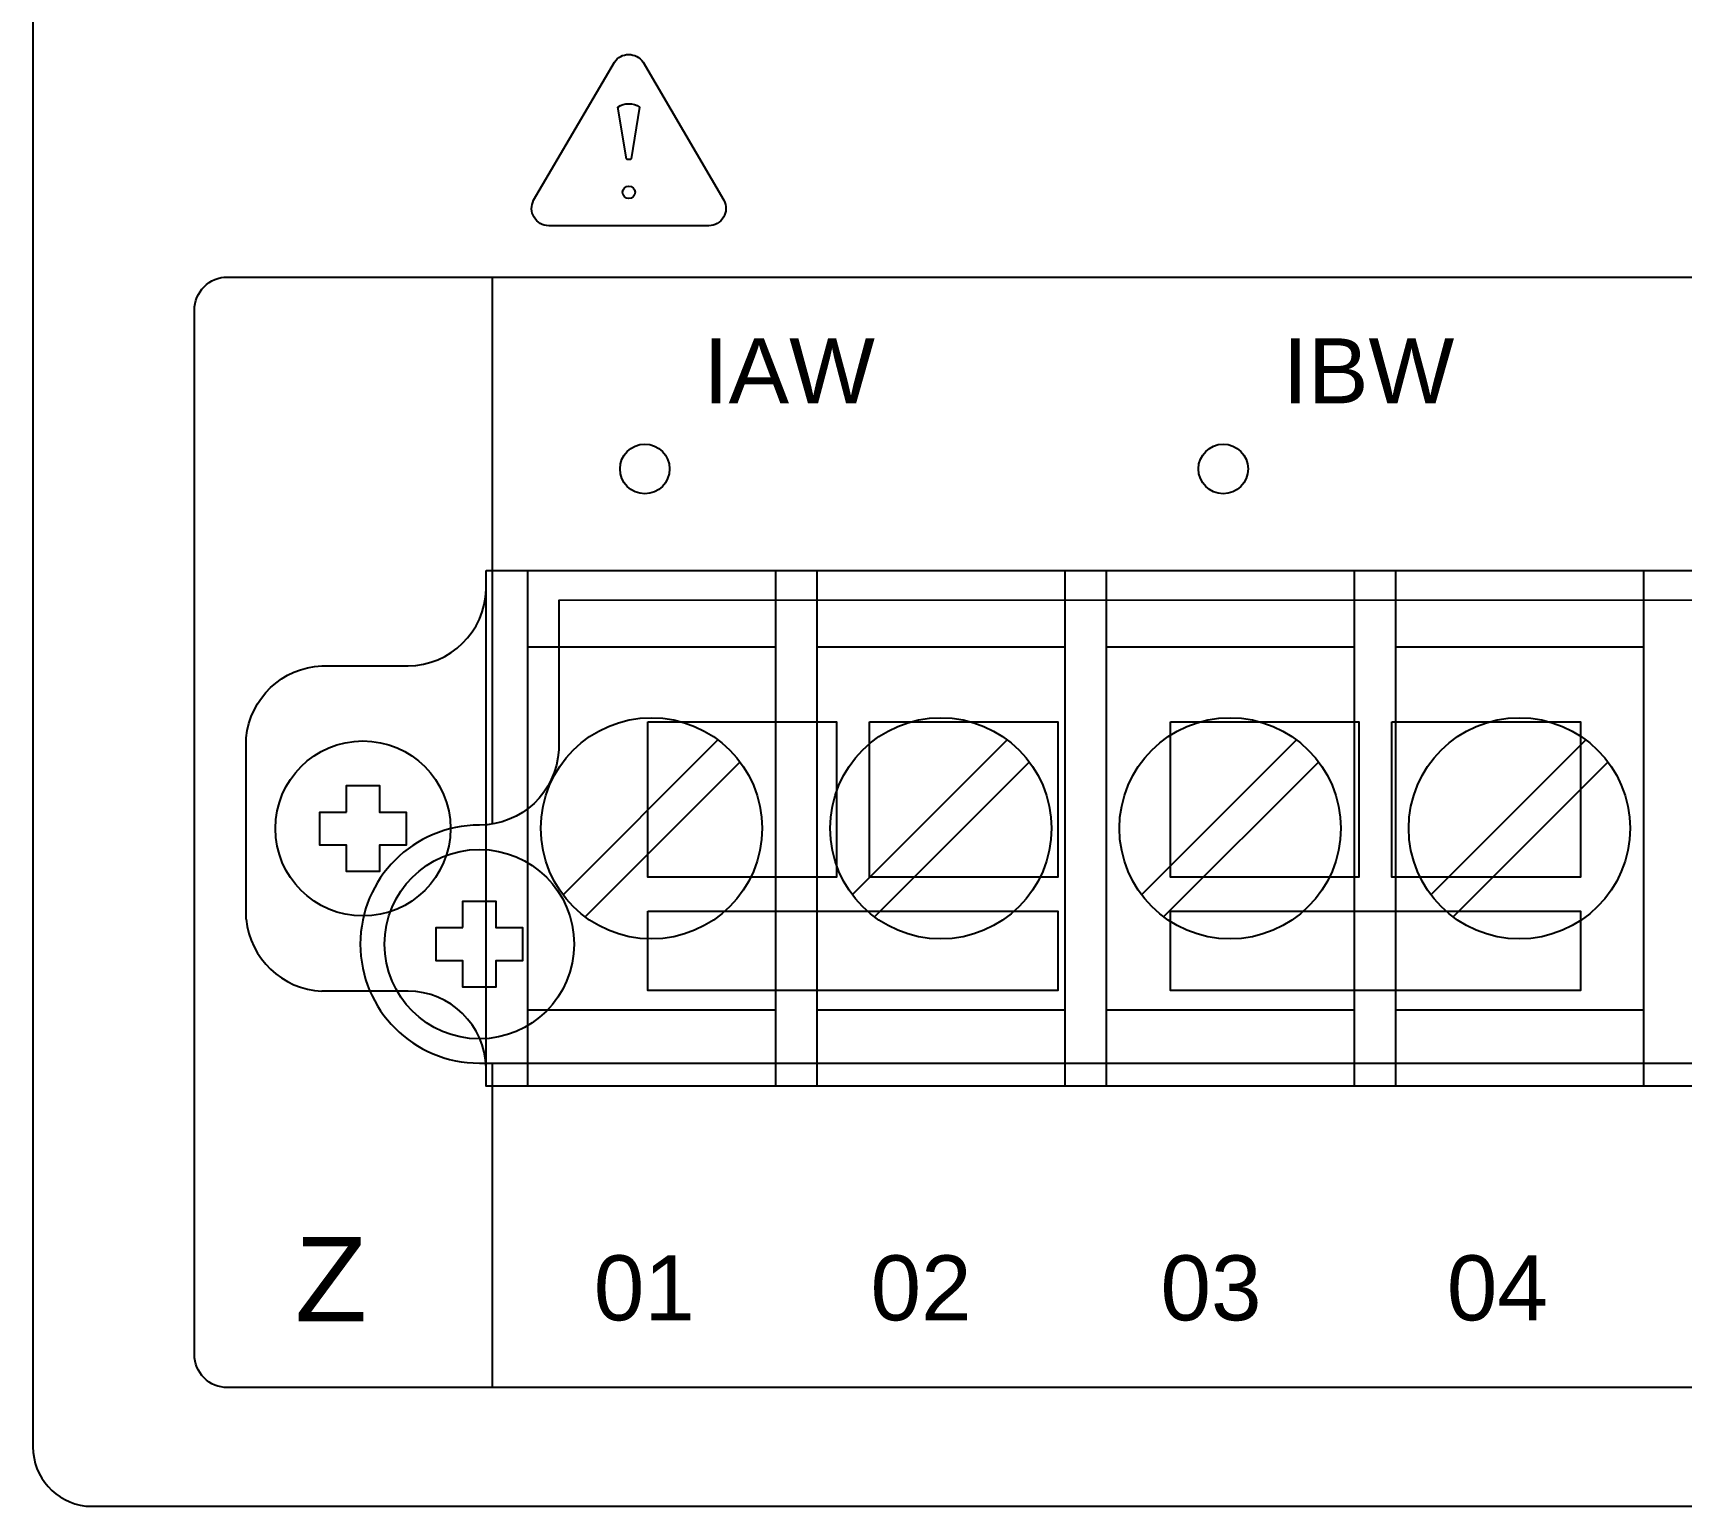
# Model space of a CAD drawing. Extents: x 1 to 47.7, y 0.3 to 34.2.
# Drawn here: x 27 to 29.492, y 6.845 to 9.074 of the extents above; entities that cross this region are included whole.
import ezdxf

# ---------------------------------------------------------------- set-up
doc = ezdxf.new("R2010")
doc.units = 0
doc.header["$MEASUREMENT"] = 0
for name, color, linetype in [('1_1__1__SCREW_TERMINAL', 7, 'CONTINUOUS'), ('1_2__2__CONNECTORIZED', 7, 'CONTINUOUS'), ('7_0______DWG_', 7, 'CONTINUOUS')]:
    doc.layers.add(name, color=color, linetype=linetype)
doc.styles.add('ARIAL', font='arial.ttf')

msp = doc.modelspace()

# ---------------------------------------------------------------- linework, layer by layer
at = {"layer": '1_1__1__SCREW_TERMINAL'}
for points in [[(27.6942, 8.7045), (27.6942, 8.2603)], [(27.7477, 8.2603), (27.7477, 7.4803)], [(28.1227, 8.2603), (28.1227, 7.4803)], [(28.1853, 8.2603), (28.1853, 7.4803)], [(28.5603, 8.2603), (28.5603, 7.4803)], [(28.6228, 8.2603), (28.6228, 7.4803)], [(28.9978, 8.2603), (28.9978, 7.4803)], [(29.0603, 8.2603), (29.0603, 7.4803)], [(29.4353, 8.2603), (29.4353, 7.4803)], [(27.7477, 8.1452), (28.1227, 8.1452)], [(28.1853, 8.1452), (28.5603, 8.1452)], [(28.6228, 8.1452), (28.9978, 8.1452)], [(29.0603, 8.1452), (29.4353, 8.1452)], [(28.0357, 8.0043), (27.8015, 7.7701)], [(28.4732, 8.0043), (28.239, 7.7701)], [(28.9106, 8.0043), (28.6764, 7.7701)], [(29.3481, 8.0043), (29.1139, 7.7701)], [(28.0691, 7.9708), (27.8349, 7.7367)], [(28.5066, 7.9708), (28.2725, 7.7367)], [(28.944, 7.9708), (28.7098, 7.7367)], [(29.3815, 7.9708), (29.1474, 7.7367)], [(28.1227, 7.5954), (27.7477, 7.5954)], [(28.5603, 7.5954), (28.1853, 7.5954)], [(28.9978, 7.5954), (28.6228, 7.5954)], [(29.4353, 7.5954), (29.0603, 7.5954)], [(27.6942, 7.4803), (27.6942, 7.0245)]]:
    msp.add_lwpolyline(points, dxfattribs=at)
for points in [[(27.6852, 8.2603), (30.3727, 8.2603), (30.3727, 7.4803), (27.6852, 7.4803)], [(27.474, 7.8951), (27.474, 7.9354), (27.524, 7.9354), (27.524, 7.8951), (27.5641, 7.8951), (27.5641, 7.8451), (27.524, 7.8451), (27.524, 7.8052), (27.474, 7.8052), (27.474, 7.8451), (27.4339, 7.8451), (27.4339, 7.8951)]]:
    msp.add_lwpolyline(points, close=True, dxfattribs=at)
for points in [[(27.3224, 7.7331), (27.3224, 8.0075, -0.374201), (27.437, 8.1163), (27.5672, 8.1163, 0.403969), (27.6852, 8.2322)], [(27.3224, 7.7331, 0.374201), (27.437, 7.6243)], [(27.6852, 7.5084, 0.403969), (27.5672, 7.6243), (27.437, 7.6243, -0.374201)]]:
    msp.add_lwpolyline(points, format="xyb", dxfattribs=at)
for centre, radius in [((27.9353, 7.8705), 0.1673), ((28.3728, 7.8705), 0.1673), ((28.8102, 7.8705), 0.1673), ((29.2477, 7.8705), 0.1673), ((27.499, 7.8703), 0.1324)]:
    msp.add_circle(centre, radius, dxfattribs=at)
at = {"layer": '1_2__2__CONNECTORIZED'}
for points in [[(27.6942, 8.7045), (27.6942, 7.8769)], [(27.6942, 7.5153), (27.6942, 7.0245)]]:
    msp.add_lwpolyline(points, dxfattribs=at)
msp.add_lwpolyline([(27.675, 7.8753, 1), (27.675, 7.5153), (30.265, 7.5151), (30.265, 7.7414, -0.405199), (30.3849, 7.8553, 0.999995), (30.3849, 8.2154), (27.795, 8.2152), (27.795, 7.9892, -0.399232)], format="xyb", close=True, dxfattribs=at)
for points in [[(27.9299, 8.0318), (28.2149, 8.0318), (28.2149, 7.7968), (27.9299, 7.7968)], [(28.2649, 8.0318), (28.5499, 8.0318), (28.5499, 7.7968), (28.2649, 7.7968)], [(28.7199, 8.0318), (29.0049, 8.0318), (29.0049, 7.7968), (28.7199, 7.7968)], [(29.0549, 8.0318), (29.3399, 8.0318), (29.3399, 7.7968), (29.0549, 7.7968)], [(27.65, 7.7205), (27.65, 7.7604), (27.7, 7.7604), (27.7, 7.7205), (27.7401, 7.7205), (27.7401, 7.6701), (27.7, 7.6701), (27.7, 7.6302), (27.65, 7.6302), (27.65, 7.6701), (27.6099, 7.6701), (27.6099, 7.7205), (27.65, 7.7205)], [(27.9299, 7.7452), (28.5499, 7.7452), (28.5499, 7.6252), (27.9299, 7.6252)], [(28.7199, 7.7452), (29.3399, 7.7452), (29.3399, 7.6252), (28.7199, 7.6252)]]:
    msp.add_lwpolyline(points, close=True, dxfattribs=at)
msp.add_circle((27.675, 7.6953), 0.1433, dxfattribs=at)
at = {"layer": '7_0______DWG_'}
for points in [[(44.25, 6.9347), (44.25, 14.8147, 0.414214), (44.16, 14.9047), (27.09, 14.9047, 0.414214), (27, 14.8147), (27, 6.9347, 0.381966), (27.08, 6.8453), (44.17, 6.8453, 0.381966)], [(27.9225, 9.0296), (28.0449, 8.8205, -0.555022), (28.022, 8.782), (27.7799, 8.782, -0.555022), (27.757, 8.8205), (27.8794, 9.0296, -0.531445)], [(27.8845, 8.9616, -0.299493), (27.9174, 8.9616), (27.9045, 8.8832), (27.9036, 8.8823), (27.8984, 8.8823), (27.8974, 8.8832), (27.8845, 8.9616)]]:
    msp.add_lwpolyline(points, format="xyb", close=True, dxfattribs=at)
msp.add_lwpolyline([(40.0055, 7.4775), (40.0055, 7.0744, -0.414214), (39.9555, 7.0245), (27.2942, 7.0245, -0.414214), (27.2442, 7.0744), (27.2442, 8.6545, -0.414214), (27.2942, 8.7045), (39.9555, 8.7045, -0.414214), (40.0055, 8.6545), (40.0055, 7.6826)], format="xyb", dxfattribs=at)
for centre, radius in [((27.901, 8.8326), 0.00944), ((27.9252, 8.4142), 0.0375), ((28.7999, 8.4142), 0.0375)]:
    msp.add_circle(centre, radius, dxfattribs=at)

# ---------------------------------------------------------------- texts
at = {"layer": '7_0______DWG_', "style": 'ARIAL'}
for s, height, p in [('IAW', 0.09833, (28.0137, 8.5134)), ('IBW', 0.09833, (28.8898, 8.5134)), ('Z', 0.1278, (27.3961, 7.1247)), ('01', 0.09833, (27.8481, 7.1262)), ('02', 0.09833, (28.2666, 7.1262)), ('03', 0.09833, (28.705, 7.1262)), ('04', 0.09833, (29.138, 7.1262))]:
    msp.add_text(s, height=height, dxfattribs=at).set_placement(p)

doc.saveas('drawing.dxf')
